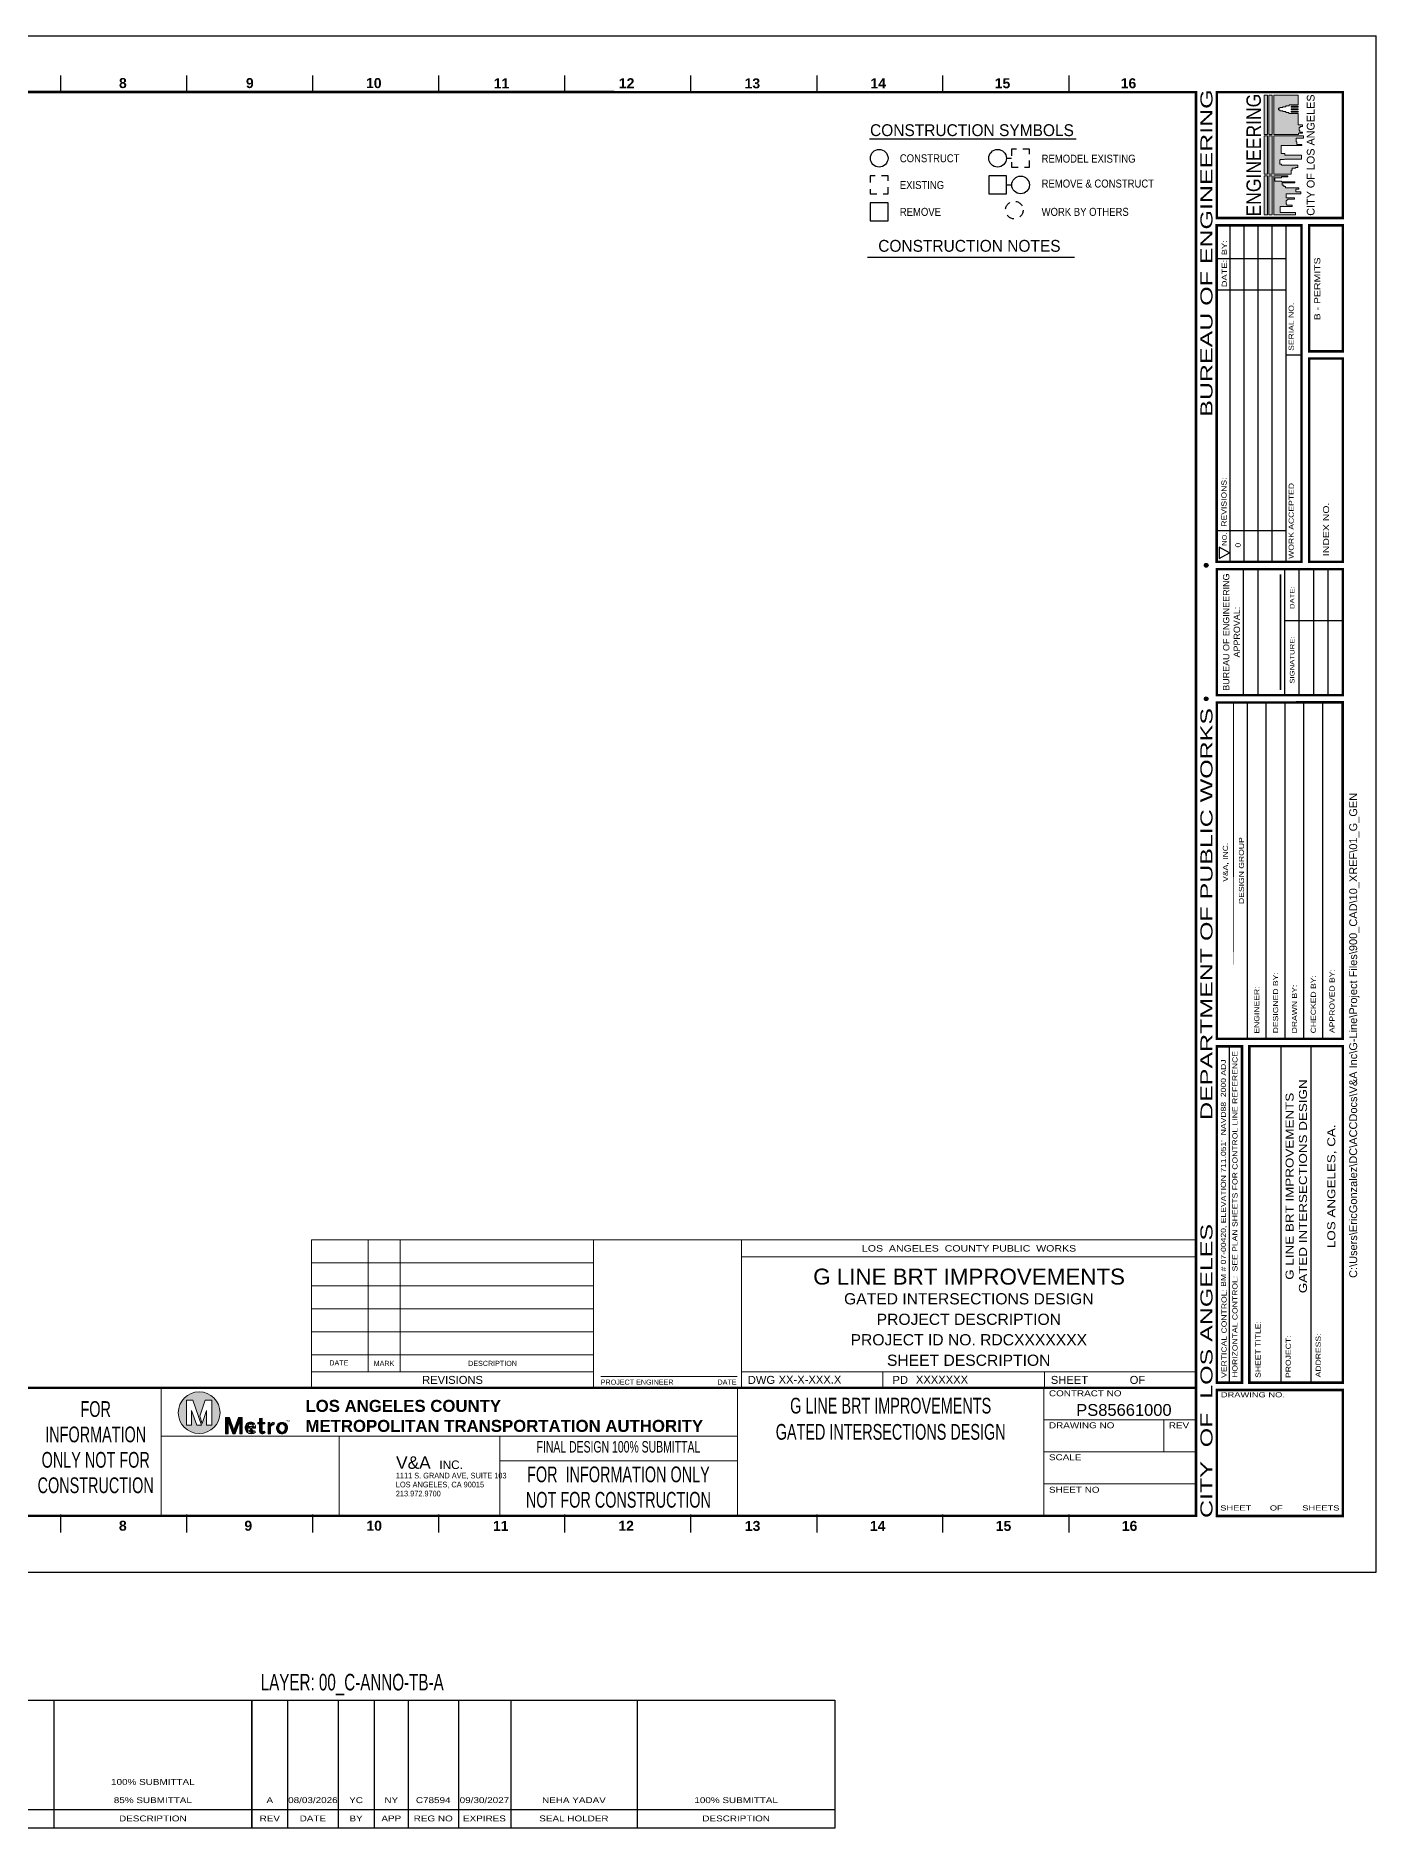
# Model space of a CAD drawing. Header units: feet. Extents: x 0 to 35.8, y -4 to 24.
# Drawn here: x 14.85 to 35.79, y -4 to 24 of the extents above; entities that cross this region are included whole.
import ezdxf
from ezdxf.enums import TextEntityAlignment as Align
from ezdxf.lldxf.tags import DXFTag

# ---------------------------------------------------------------- set-up
doc = ezdxf.new("R2010")
doc.units = ezdxf.units.FT
doc.header["$MEASUREMENT"] = 0
for name, pattern in [('0', [2, 1, 0, 1]), ('DASHED', [0.75, 0.5, -0.25]), ('HIDDEN', [0.375, 0.25, -0.125])]:
    doc.linetypes.add(name, pattern=pattern)
for name, color, linetype, plot in [('$NO-PLOT', 150, 'Continuous', False), ('$NO-PLOT-NOTE', 150, 'Continuous', False), ('G-ANNO-TTLB-FRAM', 1, 'Continuous', False)]:
    doc.layers.add(name, color=color, linetype=linetype, plot=plot)
for name, color, linetype in [('Anno-TTLB-editable text', 3, 'Continuous'), ('C-ANNO-TITL', 4, '0'), ('C-SHBD-FRAME', 7, 'Continuous'), ('G-ANNO-CNST-TEXT', 4, 'Continuous'), ('G-ANNO-NOTES', 7, 'Continuous'), ('G-ANNO-SYMB', 7, 'Continuous'), ('G-ANNO-SYMB-CNST', 4, 'Continuous'), ('G-ANNO-SYMB-EXIST', 4, 'HIDDEN'), ('G-ANNO-SYMB-OTHR', 4, 'DASHED'), ('G-ANNO-TITL', 4, 'Continuous'), ('G-ANNO-TTLB-BRDR', 7, 'Continuous'), ('G-ANNO-TTLB-TEXT', 7, 'Continuous'), ('S-ANNO-TITL', 4, 'Continuous')]:
    doc.layers.add(name, color=color, linetype=linetype)
for name, color, linetype, lineweight in [('C-ANNO-PROGRESS SUBMITTAL', 255, 'Continuous', 0), ('G-ANNO-FOR INFO', 255, 'Continuous', 0), ('G-ANNO-TEXT', 3, 'Continuous', 9), ('G-ANNO-TTLB-LACMTA', 7, 'Continuous', 30), ('G-ANNO-TTLB-MED', 5, 'Continuous', 50), ('G-ANNO-TTLB-THIN', 3, 'Continuous', 9), ('Sht_TitleBlock', 1, 'Continuous', 13)]:
    doc.layers.add(name, color=color, linetype=linetype, lineweight=lineweight)
doc.styles.add('0.125 Left Top (Default)', font='arial.ttf', dxfattribs={"height": 0.010417})
doc.styles.add('ARIAL', font='arial.ttf', dxfattribs={"width": 1.2, "height": 0.125})
doc.styles.add('Arial 0.08', font='arial.ttf', dxfattribs={"height": 0.08})
doc.styles.add('Arial 0.09', font='arial.ttf', dxfattribs={"height": 0.09375})
doc.styles.add('Arial 0.1', font='arial.ttf', dxfattribs={"height": 0.1})
doc.styles.add('Arial 0.16', font='arialbd.ttf', dxfattribs={"height": 0.15625})
doc.styles.add('Arial Narrow', font='ARIALN.TTF', dxfattribs={"width": 0.8, "height": 0.245821})
doc.styles.add('Arial_1', font='arial.ttf', dxfattribs={"height": 0.122942})
doc.styles.add('Arial_5', font='arial.ttf', dxfattribs={"height": 0.184412})
doc.styles.add('BOE Title', font='swissko.ttf', dxfattribs={"height": 0.21875})
doc.styles.add('L100-40', font='romcl.shx', dxfattribs={"width": 0.8, "oblique": 10, "height": 4})
doc.styles.add('L200', font='simplex', dxfattribs={"height": 4})
doc.styles.add('LACMTA', font='arialbd.ttf', dxfattribs={"height": 0.1875})
doc.styles.add('linefonttext', font='arial.ttf')
doc.styles.get("Standard").update_dxf_attribs({"font": 'arial.ttf'})
doc.styles.add('Style-Arial', font='arial.ttf')
doc.styles.add('VA_LOGO', font='ERASMD.TTF')
tags = doc.linetypes.add('DWPWS', pattern='A,0.5,-0.043401,["W",linefonttext,S=0.125,R=0,X=0,Y=-0.0625],-0.20822,0.5,-0.07,0.5,-0.07,0.5,-0.07,0.5,-0.07', length=3.031621).pattern_tags.tags
tags[6] = DXFTag(74, 10)

# ---------------------------------------------------------------- blocks, each defined once
blk = doc.blocks.new('BOE LOGO 2015')
h = blk.add_hatch(color=7)
h.dxf.hatch_style = 1
h.paths.add_polyline_path([(-0.323, 0.195), (-0.323, 0.247), (-0.935, 0.247), (-0.935, 0.195)])
h.paths.add_polyline_path([(-0.935, 0.172), (-0.935, 0.119), (-0.323, 0.119), (-0.323, 0.172)])
h.paths.add_polyline_path([(0.3, 0.119), (0.3, 0.172), (-0.3, 0.172), (-0.3, 0.119)])
h.paths.add_polyline_path([(0.3, 0.195), (0.3, 0.247), (-0.3, 0.247), (-0.3, 0.195)])
h.paths.add_polyline_path([(0.935, 0.195), (0.935, 0.247), (0.323, 0.247), (0.323, 0.195)])
h.paths.add_polyline_path([(0.323, 0.172), (0.323, 0.119), (0.935, 0.119), (0.935, 0.172)])
h.paths.add_polyline_path([(0.687, -0.177), (0.673, -0.177), (0.673, -0.284), (0.687, -0.284)], flags=17)
h.paths.add_polyline_path([(0.725, -0.284), (0.725, -0.177), (0.711, -0.177), (0.711, -0.284)], flags=17)
h.paths.add_polyline_path([(0.763, -0.177), (0.749, -0.177), (0.749, -0.284), (0.763, -0.284)], flags=17)
h.paths.add_polyline_path([(0.784, -0.284), (0.935, -0.284), (0.935, 0.096), (0.323, 0.096), (0.323, -0.29), (0.341, -0.29), (0.341, -0.352), (0.358, -0.352), (0.358, -0.313), (0.385, -0.313), (0.385, -0.302), (0.432, -0.302), (0.432, -0.317), (0.448, -0.317), (0.448, -0.352), (0.471, -0.352), (0.471, -0.284), (0.652, -0.284), (0.652, -0.141), (0.666, -0.141), (0.666, -0.094), (0.679, -0.094), (0.679, -0.045), (0.694, -0.045), (0.694, 0), (0.706, 0), (0.706, 0.023), (0.731, 0.023), (0.731, 0), (0.744, 0), (0.744, -0.048), (0.755, -0.048), (0.755, -0.095), (0.768, -0.095), (0.768, -0.145), (0.784, -0.145)])
h.paths.add_polyline_path([(0.151, -0.342), (0.168, -0.342), (0.168, -0.266), (0.207, -0.266), (0.207, -0.256), (0.265, -0.256), (0.265, -0.368), (0.3, -0.368), (0.3, 0.096), (-0.3, 0.096), (-0.3, -0.148), (-0.296, -0.158), (-0.296, -0.176), (-0.234, -0.176), (-0.234, -0.191), (-0.205, -0.191), (-0.205, -0.243), (-0.192, -0.243), (-0.192, -0.283), (-0.155, -0.283), (-0.155, -0.032), (-0.142, -0.018), (-0.142, 0.003), (-0.081, 0.003), (-0.07, -0.01), (-0.07, -0.067), (-0.061, -0.076), (-0.061, -0.339), (0, -0.339), (0, -0.075), (0.024, -0.075), (0.024, -0.018), (0.151, -0.018)])
h.paths.add_polyline_path([(-0.471, -0.038), (-0.435, -0.038), (-0.435, -0.233), (-0.418, -0.233), (-0.418, -0.023), (-0.407, -0.023), (-0.407, 0.081), (-0.357, 0.081), (-0.357, -0.023), (-0.34, -0.023), (-0.34, -0.122), (-0.323, -0.122), (-0.323, 0.096), (-0.935, 0.096), (-0.935, -0.244), (-0.898, -0.244), (-0.898, -0.007), (-0.805, -0.007), (-0.805, -0.192), (-0.783, -0.192), (-0.783, -0.116), (-0.763, -0.096), (-0.713, -0.096), (-0.689, -0.131), (-0.689, -0.226), (-0.668, -0.226), (-0.668, -0.098), (-0.603, -0.098), (-0.603, -0.325), (-0.573, -0.325), (-0.573, -0.248), (-0.534, -0.248), (-0.534, -0.295), (-0.512, -0.295), (-0.512, -0.09), (-0.488, -0.09), (-0.488, -0.063), (-0.471, -0.063)])
at = {"color": 7, "lineweight": 0}
for points in [[(-0.935, 0.247), (-0.323, 0.247), (-0.323, 0.195), (-0.935, 0.195)], [(-0.935, 0.172), (-0.323, 0.172), (-0.323, 0.119), (-0.935, 0.119)], [(-0.3, 0.247), (0.3, 0.247), (0.3, 0.195), (-0.3, 0.195)], [(-0.3, 0.172), (0.3, 0.172), (0.3, 0.119), (-0.3, 0.119)], [(0.323, 0.247), (0.935, 0.247), (0.935, 0.195), (0.323, 0.195)], [(0.323, 0.172), (0.935, 0.172), (0.935, 0.119), (0.323, 0.119)], [(0.673, -0.284), (0.687, -0.284), (0.687, -0.177), (0.673, -0.177)], [(0.711, -0.284), (0.725, -0.284), (0.725, -0.177), (0.711, -0.177)], [(0.749, -0.284), (0.763, -0.284), (0.763, -0.177), (0.749, -0.177)]]:
    blk.add_lwpolyline(points, close=True, dxfattribs=at)
for points in [[(-0.935, 0.096), (-0.323, 0.096), (-0.323, -0.122), (-0.34, -0.122), (-0.34, -0.023), (-0.357, -0.023), (-0.357, 0.081), (-0.407, 0.081), (-0.407, -0.023), (-0.418, -0.023), (-0.418, -0.233), (-0.435, -0.233), (-0.435, -0.038), (-0.471, -0.038), (-0.471, -0.063), (-0.488, -0.063), (-0.488, -0.09), (-0.512, -0.09), (-0.512, -0.295), (-0.534, -0.295), (-0.534, -0.248), (-0.573, -0.248), (-0.573, -0.325), (-0.603, -0.325), (-0.603, -0.098), (-0.668, -0.098), (-0.668, -0.226), (-0.689, -0.226), (-0.689, -0.131), (-0.713, -0.096), (-0.763, -0.096), (-0.783, -0.116), (-0.783, -0.192), (-0.805, -0.192), (-0.805, -0.007), (-0.898, -0.007), (-0.898, -0.244), (-0.935, -0.244), (-0.935, 0.096)], [(-0.3, 0.096), (-0.3, -0.148), (-0.296, -0.158), (-0.296, -0.176), (-0.234, -0.176), (-0.234, -0.191), (-0.205, -0.191), (-0.205, -0.243), (-0.192, -0.243), (-0.192, -0.283), (-0.155, -0.283), (-0.155, -0.032), (-0.142, -0.018), (-0.142, 0.003), (-0.081, 0.003), (-0.07, -0.01), (-0.07, -0.067), (-0.061, -0.076), (-0.061, -0.339), (0, -0.339), (0, -0.075), (0.024, -0.075), (0.024, -0.018), (0.151, -0.018), (0.151, -0.342), (0.168, -0.342), (0.168, -0.266), (0.207, -0.266), (0.207, -0.256), (0.265, -0.256), (0.265, -0.368), (0.3, -0.368), (0.3, 0.096), (-0.3, 0.096)], [(0.323, 0.096), (0.935, 0.096), (0.935, -0.284), (0.784, -0.284), (0.784, -0.145), (0.768, -0.145), (0.768, -0.095), (0.755, -0.095), (0.755, -0.048), (0.744, -0.048), (0.744, 0), (0.731, 0), (0.731, 0.023), (0.706, 0.023), (0.706, 0), (0.694, 0), (0.694, -0.045), (0.679, -0.045), (0.679, -0.094), (0.666, -0.094), (0.666, -0.141), (0.652, -0.141), (0.652, -0.284), (0.471, -0.284), (0.471, -0.352), (0.448, -0.352), (0.448, -0.317), (0.432, -0.317), (0.432, -0.302), (0.385, -0.302), (0.385, -0.313), (0.358, -0.313), (0.358, -0.352), (0.341, -0.352), (0.341, -0.29), (0.323, -0.29), (0.323, 0.096)]]:
    blk.add_lwpolyline(points, dxfattribs=at)
at = {"color": 7, "width": 0.87}
blk.add_text('ENGINEERING', height=0.22526, dxfattribs=at).set_placement((0, 0.297), align=Align.CENTER)
at = {"color": 7}
blk.add_text('CITY OF LOS ANGELES', height=0.12087, dxfattribs=at).set_placement((0, -0.542), align=Align.CENTER)
blk = doc.blocks.new('Border Locked')
at = {"layer": 'G-ANNO-TTLB-TEXT'}
for points in [[(33.164, 15.729, 1), (33.106, 15.729, 1)], [(33.164, 13.644, 1), (33.106, 13.644, 1)]]:
    blk.add_hatch(color=256, dxfattribs=at).paths.add_polyline_path(points)
at = {"layer": 'G-ANNO-TTLB-BRDR'}
for p, q in [((3.428, 23.38), (3.428, 23.102)), ((5.396, 23.38), (5.396, 23.102)), ((7.365, 23.38), (7.365, 23.102)), ((9.333, 23.38), (9.333, 23.102)), ((11.302, 23.38), (11.302, 23.102)), ((13.27, 23.38), (13.27, 23.102)), ((15.239, 23.38), (15.239, 23.102)), ((17.207, 23.38), (17.207, 23.102)), ((19.176, 23.38), (19.176, 23.102)), ((21.144, 23.38), (21.144, 23.102)), ((23.113, 23.38), (23.113, 23.102)), ((25.081, 23.38), (25.081, 23.102)), ((27.05, 23.38), (27.05, 23.102)), ((29.018, 23.38), (29.018, 23.102)), ((30.987, 23.38), (30.987, 23.102)), ((1.457, 21.252), (1.233, 21.252)), ((33.511, 15.784), (33.511, 21.039)), ((33.729, 15.784), (33.729, 21.039)), ((33.948, 15.784), (33.948, 21.039)), ((34.167, 15.784), (34.167, 21.039)), ((34.386, 15.784), (34.386, 21.039)), ((33.3, 20.524), (34.386, 20.524)), ((33.3, 20.03), (34.386, 20.03)), ((1.457, 19.402), (1.233, 19.402)), ((34.386, 19.015), (34.623, 19.015)), ((1.457, 17.551), (1.233, 17.551)), ((33.305, 16.271), (34.386, 16.271)), ((1.457, 15.701), (1.233, 15.701)), ((33.72, 13.701), (33.72, 15.669)), ((33.947, 13.701), (33.947, 15.669)), ((34.363, 13.701), (34.363, 15.669)), ((34.59, 13.701), (34.59, 15.669)), ((34.816, 13.701), (34.816, 15.669)), ((35.043, 13.701), (35.043, 15.669)), ((34.363, 14.868), (35.269, 14.868)), ((1.457, 13.85), (1.233, 13.85)), ((33.779, 8.331), (33.779, 13.586)), ((34.073, 8.331), (34.073, 13.587)), ((34.367, 8.331), (34.367, 13.587)), ((34.661, 8.331), (34.661, 13.587)), ((34.955, 8.331), (34.955, 13.587)), ((1.457, 12), (1.233, 12)), ((1.457, 10.15), (1.233, 10.15)), ((1.457, 8.299), (1.233, 8.299)), ((33.498, 2.961), (33.498, 8.216)), ((34.305, 2.961), (34.305, 8.216)), ((34.773, 2.961), (34.773, 8.216)), ((1.184, 7.898), (0.872, 7.898)), ((1.184, 7.398), (0.872, 7.398)), ((1.184, 6.898), (0.872, 6.898)), ((1.457, 6.449), (1.233, 6.449)), ((1.184, 6.398), (0.872, 6.398)), ((1.184, 5.898), (0.872, 5.898)), ((1.184, 5.398), (0.872, 5.398)), ((1.184, 4.898), (0.872, 4.898)), ((1.457, 4.598), (1.233, 4.598)), ((1.184, 4.398), (0.872, 4.398)), ((1.184, 3.898), (0.872, 3.898)), ((1.184, 3.398), (0.872, 3.398)), ((1.184, 2.898), (0.872, 2.898)), ((1.457, 2.748), (1.233, 2.748)), ((1.184, 2.398), (0.872, 2.398)), ((3.428, 0.898), (3.428, 0.62)), ((5.396, 0.898), (5.396, 0.62)), ((7.365, 0.898), (7.365, 0.62)), ((9.333, 0.898), (9.333, 0.62)), ((11.302, 0.898), (11.302, 0.62)), ((13.27, 0.898), (13.27, 0.62)), ((15.239, 0.898), (15.239, 0.62)), ((17.207, 0.898), (17.207, 0.62)), ((19.176, 0.898), (19.176, 0.62)), ((21.144, 0.898), (21.144, 0.62)), ((23.113, 0.898), (23.113, 0.62)), ((25.081, 0.898), (25.081, 0.62)), ((27.05, 0.898), (27.05, 0.62)), ((29.018, 0.898), (29.018, 0.62)), ((30.987, 0.898), (30.987, 0.62))]:
    blk.add_line(p, q, dxfattribs=at)
at = {"layer": 'G-ANNO-TTLB-BRDR', "lineweight": 35}
blk.add_line((34.294, 13.783), (34.294, 15.587), dxfattribs=at)
at = {"layer": 'G-ANNO-TTLB-BRDR', "const_width": 0.0394}
for points in [[(32.975, 23.121), (1.439, 23.122), (1.439, 0.879), (32.975, 0.879)], [(33.302, 2.961), (33.694, 2.961), (33.694, 8.215), (33.302, 8.214)]]:
    blk.add_lwpolyline(points, close=True, dxfattribs=at)
at = {"layer": 'G-ANNO-TTLB-BRDR', "flags": 128}
for points, const_width in [([(35.27, 21.153), (35.27, 23.121), (33.302, 23.121), (33.302, 21.153), (35.237, 21.153)], 0.0394), ([(34.623, 15.784), (34.623, 21.039), (33.3, 21.039), (33.3, 15.784), (34.59, 15.784)], 0.0394), ([(35.27, 21.039), (35.27, 19.071), (34.744, 19.071), (34.744, 21.039), (35.237, 21.039)], 0.0394), ([(35.27, 18.96), (35.27, 15.784), (34.743, 15.784), (34.744, 18.96), (35.237, 18.96)], 0.0394), ([(35.269, 13.701), (35.269, 15.669), (33.301, 15.669), (33.301, 13.701), (35.236, 13.701)], 0.0394), ([(35.269, 13.701), (35.269, 15.669), (33.301, 15.669), (33.301, 13.701), (35.236, 13.701)], 0.0394), ([(35.266, 13.587), (35.266, 8.331), (33.301, 8.331), (33.301, 13.586), (35.245, 13.587)], 0.0394), ([(33.562, 8.331), (33.562, 8.331), (33.562, 13.586), (33.562, 13.586)], 0.02), ([(35.269, 8.216), (35.269, 2.961), (33.808, 2.961), (33.808, 8.216), (35.243, 8.216)], 0.0394), ([(35.27, 2.846), (35.27, 0.878), (33.302, 0.878), (33.302, 2.846), (35.237, 2.846)], 0.0394)]:
    blk.add_lwpolyline(points, close=True, dxfattribs=dict(at, const_width=const_width))
at = {"layer": 'G-ANNO-TTLB-BRDR'}
for points in [[(33.501, 15.924), (33.339, 16.01), (33.339, 15.837)], [(0.872, 8.898), (1.184, 8.898), (1.184, 0.898), (0.872, 0.898)]]:
    blk.add_lwpolyline(points, close=True, dxfattribs=at)
at = {"layer": 'G-ANNO-TTLB-TEXT'}
for centre in [(33.135, 15.729), (33.135, 13.644)]:
    blk.add_circle(centre, 0.029, dxfattribs=at)
at = {"layer": 'G-ANNO-TTLB-BRDR', "linetype": 'DWPWS', "rotation": 90}
blk.add_blockref('BOE LOGO 2015', (34.286, 22.137), dxfattribs=at)
at = {"layer": 'G-ANNO-TTLB-BRDR', "style": 'Arial 0.16'}
for s, height, p in [('1', 0.156, (2.343, 23.179)), ('2', 0.156, (4.348, 23.18)), ('3', 0.156, (6.31, 23.184)), ('4', 0.156, (8.281, 23.184)), ('5', 0.156, (10.249, 23.184)), ('6', 0.156, (12.215, 23.184)), ('7', 0.156, (14.182, 23.184)), ('8', 0.156, (16.151, 23.184)), ('9', 0.156, (18.134, 23.184)), ('10', 0.1562, (20.01, 23.184)), ('11', 0.1562, (22.005, 23.18)), ('12', 0.1562, (23.96, 23.182)), ('13', 0.1562, (25.924, 23.18)), ('14', 0.1562, (27.89, 23.18)), ('15', 0.1562, (29.832, 23.181)), ('16', 0.1562, (31.8, 23.181)), ('L', 0.156, (1.257, 22.094)), ('K', 0.156, (1.239, 20.256)), ('J', 0.156, (1.257, 18.392)), ('I', 0.156, (1.257, 16.562)), ('H', 0.156, (1.236, 14.699)), ('G', 0.156, (1.225, 12.86)), ('F', 0.156, (1.254, 11)), ('E', 0.156, (1.247, 9.158)), ('D', 0.156, (1.236, 7.309)), ('C', 0.156, (1.243, 5.459)), ('B', 0.156, (1.25, 3.589)), ('A', 0.156, (1.247, 1.766)), ('1', 0.156, (2.374, 0.643)), ('2', 0.156, (4.359, 0.644)), ('3', 0.156, (6.313, 0.647)), ('4', 0.156, (8.275, 0.647)), ('5', 0.156, (10.245, 0.647)), ('6', 0.156, (12.226, 0.647)), ('7', 0.156, (14.189, 0.647)), ('8', 0.156, (16.15, 0.647)), ('9', 0.156, (18.11, 0.647)), ('10', 0.1562, (20.016, 0.647)), ('11', 0.1562, (21.993, 0.644)), ('12', 0.1562, (23.952, 0.646)), ('13', 0.1562, (25.928, 0.644)), ('14', 0.1562, (27.882, 0.644)), ('15', 0.1562, (29.848, 0.644)), ('16', 0.1562, (31.817, 0.644))]:
    blk.add_text(s, height=height, dxfattribs=at).set_placement(p)
at = {"layer": 'G-ANNO-TTLB-BRDR', "style": 'Arial 0.08', "width": 1.2}
blk.add_text('ENGINEER:', height=0.08, rotation=90, dxfattribs=at).set_placement((33.965, 8.412))
at = {"layer": 'G-ANNO-TTLB-BRDR', "style": 'Arial 0.08', "oblique": 15}
blk.add_text('Sheet Version 6.0   2-2015', height=0.08, dxfattribs=at).set_placement((0.864, 0.594))
at = {"layer": 'G-ANNO-TTLB-BRDR', "lineweight": 5, "insert": (1.622, 0.598), "char_height": 0.001, "attachment_point": 1, "style": 'L200'}
blk.add_mtext_dynamic_manual_height_columns('\\pxqc;{\\C7;TEXT NOT CHANGED}', width=0.00862, gutter_width=20, heights=[0], dxfattribs=at)
at = {"layer": 'G-ANNO-TTLB-TEXT', "style": 'BOE Title', "width": 1.333425}
blk.add_text('CITY  OF  LOS ANGELES               DEPARTMENT OF PUBLIC WORKS                                          BUREAU OF ENGINEERING', height=0.1875, rotation=90, dxfattribs=at).set_placement((33.233, 0.846), (33.233, 23.163), align=Align.FIT)
at = {"layer": 'G-ANNO-TTLB-TEXT'}
for s, height, style, width, p in [('BY:', 0.08, 'Arial 0.08', 1.3, (33.459, 20.573)), ('DATE:', 0.08, 'Arial 0.08', 1.3, (33.459, 20.073)), ('SERIAL NO.', 0.08, 'Arial 0.08', 1.2, (34.503, 19.079)), ('REVISIONS:', 0.08, 'Arial 0.08', 1.2, (33.453, 16.332)), ('WORK ACCEPTED', 0.08, 'Arial 0.08', 1.2, (34.503, 15.83)), ('INDEX NO.', 0.0937, 'Arial 0.1', 1.25, (35.055, 15.872)), ('NO.', 0.07, 'Arial 0.08', 1.2, (33.454, 16.033)), ('0', 0.08, 'Arial 0.08', 1.2, (33.672, 16.006)), ('DATE:', 0.072, 'Arial 0.08', 1.2, (34.514, 15.046)), ('SIGNATURE:', 0.072, 'Arial 0.08', 1.2, (34.514, 13.879)), ('DESIGNED BY:', 0.08, 'Arial 0.08', 1.2, (34.259, 8.418)), ('CHECKED BY:', 0.08, 'Arial 0.08', 1.2, (34.848, 8.417)), ('APPROVED BY:', 0.08, 'Arial 0.08', 1.2, (35.141, 8.422)), ('DRAWN BY:', 0.08, 'Arial 0.08', 1.2, (34.554, 8.417)), ('SEE PLAN SHEETS FOR CONTROL LINE REFERENCE', 0.08, 'Arial 0.08', 1.2, (33.624, 4.699)), ('HORIZONTAL CONTROL:', 0.08, 'Arial 0.08', 1.2, (33.624, 3.035)), ('VERTICAL CONTROL:', 0.08, 'Arial 0.08', 1.2, (33.454, 3.035)), ('SHEET TITLE:', 0.08, 'Arial 0.08', 1.2, (33.985, 3.035)), ('PROJECT:', 0.08, 'Arial 0.08', 1.2, (34.457, 3.033)), ('ADDRESS:', 0.08, 'Arial 0.08', 1.2, (34.925, 3.043))]:
    blk.add_text(s, height=height, rotation=90, dxfattribs=dict(at, style=style, width=width)).set_placement(p)
at = {"layer": 'G-ANNO-TTLB-TEXT', "style": 'Arial 0.1', "width": 1.25}
blk.add_text('B - PERMITS', height=0.09375, rotation=90, dxfattribs=at).set_placement((34.917, 20.047), align=Align.CENTER)
at = {"layer": 'G-ANNO-TTLB-TEXT', "style": 'Arial 0.08', "oblique": 15}
blk.add_text('THE CITY OF LOS ANGELES OR ITS OFFICERS OR AGENTS SHALL NOT BE RESPONSIBLE FOR THE ACCURACY OR COMPLETENESS OF ELECTRONIC COPIES OF THIS PLAN SHEET.', height=0.08, rotation=90, dxfattribs=at).set_placement((1.147, 8.987))
at = {"layer": 'G-ANNO-TTLB-TEXT', "style": 'Arial 0.08', "width": 1.2}
blk.add_text('DESIGN GROUP', height=0.08, rotation=90, dxfattribs=at).set_placement((33.646, 10.959), align=Align.TOP_CENTER)
at = {"layer": 'G-ANNO-TTLB-TEXT', "style": 'Arial 0.08', "width": 1.3}
for s, p in [('DRAWING NO.', (33.364, 2.731)), ('SHEET', (33.355, 0.963)), ('OF', (34.129, 0.963)), ('SHEETS', (34.636, 0.963))]:
    blk.add_text(s, height=0.08, dxfattribs=at).set_placement(p)
at = {"layer": 'G-ANNO-TTLB-TEXT', "style": 'Arial 0.08'}
for s, p in [('(DESIGN STAGE ONLY)', (1.135, 0.961)), ('REVISION DATES', (1.005, 0.961))]:
    blk.add_text(s, height=0.08, rotation=90, dxfattribs=at).set_placement(p)
at = {"layer": 'G-ANNO-TTLB-TEXT', "insert": (33.397, 14.685), "char_height": 0.1, "width": 1.87365, "attachment_point": 2, "rotation": 90, "style": 'Arial 0.1'}
blk.add_mtext('BUREAU OF ENGINEERING APPROVAL:', dxfattribs=at)
blk = doc.blocks.new('CINUM')
blk.add_circle((0, 0), 0.125)
at = {"style": 'L100-40', "oblique": 10, "width": 0.8}
blk.add_attdef('NO', text='', height=0.1, dxfattribs=at).set_placement((-0.0083, -0.0462), align=Align.CENTER)
blk = doc.blocks.new('EXNUM')
at = {"layer": 'G-ANNO-SYMB-EXIST', "ltscale": 0.37}
blk.add_lwpolyline([(0.125, 0.125), (-0.125, 0.125), (-0.125, -0.125), (0.125, -0.125)], close=True, dxfattribs=at)
at = {"style": 'L100-40', "oblique": 10, "width": 0.8}
blk.add_attdef('NO', text='', height=0.1, dxfattribs=at).set_placement((-0.0083, -0.0462), align=Align.CENTER)

msp = doc.modelspace()

# ---------------------------------------------------------------- hatches: boundary and pattern name
at = {"layer": 'G-ANNO-TTLB-LACMTA', "lineweight": 13}
h = msp.add_hatch(color=3, dxfattribs=at)
edge = h.paths.add_edge_path()
edge.add_arc((17.403, 2.491), 0.326, 0, 360)
h.paths.add_polyline_path([(17.413, 2.434), (17.499, 2.686), (17.601, 2.686), (17.601, 2.294), (17.52, 2.294), (17.52, 2.527), (17.451, 2.324)], flags=16)
h.paths.add_polyline_path([(17.44, 2.294), (17.307, 2.686), (17.204, 2.686), (17.204, 2.294), (17.286, 2.294), (17.286, 2.527), (17.365, 2.294)], flags=16)
msp.add_hatch(color=3, dxfattribs=at).paths.add_polyline_path([(18.077, 2.161), (18.037, 2.161), (18.037, 2.361), (17.965, 2.161), (17.929, 2.161), (17.857, 2.361), (17.857, 2.161), (17.817, 2.161), (17.817, 2.414), (17.876, 2.414), (17.947, 2.217), (18.018, 2.414), (18.077, 2.414)])
h = msp.add_hatch(color=3, dxfattribs=at)
edge = h.paths.add_edge_path()
edge.add_arc((18.218, 2.253), 0.0959, 136.0089, 229.8819, ccw=False)
edge.add_arc((18.207, 2.265), 0.0799, 40.3117, 136.4703, ccw=False)
edge.add_arc((18.221, 2.275), 0.0628, -2.0506, 41.7333, ccw=False)
edge.add_line((18.284, 2.273), (18.284, 2.251))
edge.add_line((18.284, 2.251), (18.161, 2.251))
edge.add_arc((18.213, 2.242), 0.052, 169.7884, 266.4936)
edge.add_arc((18.214, 2.277), 0.0875, 266.7586, 307.2506)
edge.add_line((18.267, 2.208), (18.281, 2.184))
edge.add_arc((18.216, 2.263), 0.102, 234.3049, 309.2404, ccw=False)
edge = h.paths.add_edge_path(flags=16)
edge.add_line((18.247, 2.273), (18.16, 2.273))
edge.add_arc((18.212, 2.27), 0.0517, 96.2781, 176.5331, ccw=False)
edge.add_arc((18.21, 2.283), 0.0382, -15.6391, 95.8746, ccw=False)
h = msp.add_hatch(color=3, dxfattribs=at)
edge = h.paths.add_edge_path()
edge.add_arc((18.386, 2.242), 0.0813, 269.2857, 308.5068)
edge.add_line((18.436, 2.178), (18.425, 2.203))
edge.add_arc((18.381, 2.261), 0.0726, 290.4523, 307.3834, ccw=False)
edge.add_arc((18.4, 2.206), 0.0144, 173.6798, 294.6212, ccw=False)
edge.add_line((18.386, 2.208), (18.386, 2.317))
edge.add_line((18.386, 2.317), (18.427, 2.317))
edge.add_line((18.427, 2.317), (18.427, 2.339))
edge.add_line((18.427, 2.339), (18.386, 2.339))
edge.add_line((18.386, 2.339), (18.386, 2.406))
edge.add_line((18.386, 2.406), (18.348, 2.4))
edge.add_line((18.348, 2.4), (18.348, 2.339))
edge.add_line((18.348, 2.339), (18.318, 2.339))
edge.add_line((18.318, 2.339), (18.318, 2.317))
edge.add_line((18.318, 2.317), (18.348, 2.317))
edge.add_line((18.348, 2.317), (18.348, 2.198))
edge.add_arc((18.388, 2.201), 0.0399, 183.4762, 265.1898)
h = msp.add_hatch(color=3, dxfattribs=at)
edge = h.paths.add_edge_path()
edge.add_line((18.582, 2.335), (18.569, 2.299))
edge.add_arc((18.559, 2.268), 0.0324, 72.1801, 94.0599)
edge.add_arc((18.558, 2.26), 0.0406, 91.6134, 182.1628)
edge.add_line((18.517, 2.258), (18.517, 2.161))
edge.add_line((18.517, 2.161), (18.48, 2.161))
edge.add_line((18.48, 2.161), (18.48, 2.339))
edge.add_line((18.48, 2.339), (18.51, 2.339))
edge.add_line((18.51, 2.339), (18.51, 2.309))
edge.add_arc((18.516, 2.309), 0.00509, 180, 332.2119)
edge.add_arc((18.583, 2.274), 0.0709, 116.8306, 152.2119, ccw=False)
edge.add_arc((18.563, 2.301), 0.0382, 61.7675, 109.4276, ccw=False)
h = msp.add_hatch(color=3, dxfattribs=at)
edge = h.paths.add_edge_path()
edge.add_spline(control_points=[(18.698, 2.161), (18.717, 2.161), (18.736, 2.167), (18.777, 2.199), (18.79, 2.234), (18.779, 2.298), (18.754, 2.326), (18.692, 2.345), (18.657, 2.335), (18.612, 2.288), (18.604, 2.251), (18.626, 2.189), (18.654, 2.166), (18.69, 2.161), (18.694, 2.161), (18.698, 2.161)], knot_values=[0, 0, 0, 0, 0.650047, 0.650047, 1.750376, 1.750376, 2.850706, 2.850706, 3.951036, 3.951036, 5.051365, 5.051365, 6.151695, 6.151695, 6.283185, 6.283185, 6.283185, 6.283185], degree=3, periodic=0)
edge = h.paths.add_edge_path(flags=16)
edge.add_spline(control_points=[(18.698, 2.185), (18.71, 2.185), (18.722, 2.191), (18.75, 2.222), (18.753, 2.263), (18.727, 2.308), (18.708, 2.318), (18.671, 2.31), (18.656, 2.292), (18.645, 2.247), (18.65, 2.222), (18.671, 2.193), (18.684, 2.185), (18.698, 2.185)], knot_values=[0, 0, 0, 0, 0.694054, 0.694054, 2.222376, 2.222376, 3.312224, 3.312224, 4.402073, 4.402073, 5.491921, 5.491921, 6.283185, 6.283185, 6.283185, 6.283185], degree=3, periodic=0)

# ---------------------------------------------------------------- linework, layer by layer
at = {"layer": '$NO-PLOT-NOTE'}
for p, q in [((15.133, -2), (15.133, -3.999)), ((18.785, -2), (18.785, -3.999)), ((19.573, -2), (19.573, -3.999)), ((20.135, -2), (20.135, -3.999)), ((20.669, -2), (20.669, -3.999)), ((21.454, -2), (21.454, -3.999)), ((22.271, -2), (22.271, -3.999)), ((24.245, -2), (24.245, -3.999)), ((18.224, -3.714), (9.112, -3.714)), ((27.336, -3.714), (18.224, -3.714))]:
    msp.add_line(p, q, dxfattribs=at)
for points in [[(9.112, -2), (18.224, -2), (18.224, -3.999), (9.112, -3.999)], [(18.224, -2), (27.336, -2), (27.336, -3.999), (18.224, -3.999)]]:
    msp.add_lwpolyline(points, close=True, dxfattribs=at)
at = {"layer": 'G-ANNO-NOTES'}
msp.add_line((27.846, 20.545), (31.08, 20.545), dxfattribs=at)
at = {"layer": 'G-ANNO-SYMB'}
msp.add_line((27.873, 22.39), (31.106, 22.39), dxfattribs=at)
at = {"layer": 'G-ANNO-SYMB-CNST'}
for p, q in [((30.013, 22.088), (30.093, 22.088)), ((30.018, 21.671), (30.098, 21.671))]:
    msp.add_line(p, q, dxfattribs=at)
for points in [[(30.018, 21.531), (30.018, 21.811), (29.738, 21.811), (29.738, 21.531)], [(28.167, 21.112), (28.167, 21.392), (27.887, 21.392), (27.887, 21.112)]]:
    msp.add_lwpolyline(points, close=True, dxfattribs=at)
at = {"layer": 'G-ANNO-SYMB-OTHR', "ltscale": 0.25}
msp.add_circle((30.138, 21.279), 0.138, dxfattribs=at)
at = {"layer": 'G-ANNO-TTLB-FRAM'}
for p, q in [((0, 24), (35.79, 24)), ((35.79, 0), (35.79, 24)), ((0, 0), (35.79, 0))]:
    msp.add_line(p, q, dxfattribs=at)
at = {"layer": 'G-ANNO-TTLB-LACMTA', "color": 3, "lineweight": 13}
for p, q in [((17.44, 2.294), (17.307, 2.686)), ((17.413, 2.434), (17.499, 2.686)), ((17.52, 2.527), (17.451, 2.324)), ((17.499, 2.686), (17.601, 2.686)), ((17.52, 2.294), (17.52, 2.527)), ((17.52, 2.294), (17.52, 2.527)), ((17.601, 2.686), (17.601, 2.294)), ((17.451, 2.324), (17.413, 2.434)), ((17.601, 2.294), (17.52, 2.294))]:
    msp.add_line(p, q, dxfattribs=at)
for points in [[(17.44, 2.294), (17.307, 2.686), (17.204, 2.686), (17.204, 2.294), (17.286, 2.294), (17.286, 2.527), (17.365, 2.294)], [(18.077, 2.161), (18.037, 2.161), (18.037, 2.361), (17.965, 2.161), (17.929, 2.161), (17.857, 2.361), (17.857, 2.161), (17.817, 2.161), (17.817, 2.414), (17.876, 2.414), (17.947, 2.217), (18.018, 2.414), (18.077, 2.414)]]:
    msp.add_lwpolyline(points, close=True, dxfattribs=at)
for points in [[(18.156, 2.18, -0.434154), (18.149, 2.32, -0.446058), (18.268, 2.317, -0.193402), (18.284, 2.273), (18.284, 2.251), (18.161, 2.251, 0.448921), (18.209, 2.19, 0.178542), (18.267, 2.208), (18.281, 2.184, -0.33914)], [(18.247, 2.273), (18.16, 2.273, -0.365231), (18.206, 2.321, -0.528991)], [(18.385, 2.161, 0.172825), (18.436, 2.178), (18.425, 2.203, -0.074011), (18.406, 2.193, -0.58284), (18.386, 2.208), (18.386, 2.317), (18.427, 2.317), (18.427, 2.339), (18.386, 2.339), (18.386, 2.406), (18.348, 2.4), (18.348, 2.339), (18.318, 2.339), (18.318, 2.317), (18.348, 2.317), (18.348, 2.198, 0.372461)], [(18.582, 2.335), (18.569, 2.299, 0.09576), (18.557, 2.3, 0.417025), (18.517, 2.258), (18.517, 2.161), (18.48, 2.161), (18.48, 2.339), (18.51, 2.339), (18.51, 2.309, 0.782775), (18.52, 2.307, -0.155618), (18.551, 2.337, -0.211007)]]:
    msp.add_lwpolyline(points, format="xyb", close=True, dxfattribs=at)
msp.add_circle((17.403, 2.491), 0.326, dxfattribs=at)
for points, knots in [([(18.698, 2.161), (18.717, 2.161), (18.736, 2.167), (18.777, 2.199), (18.79, 2.234), (18.779, 2.298), (18.754, 2.326), (18.692, 2.345), (18.657, 2.335), (18.612, 2.288), (18.604, 2.251), (18.626, 2.189), (18.654, 2.166), (18.69, 2.161), (18.694, 2.161), (18.698, 2.161)], [0, 0, 0, 0, 0.650047, 0.650047, 1.750376, 1.750376, 2.850706, 2.850706, 3.951036, 3.951036, 5.051365, 5.051365, 6.151695, 6.151695, 6.283185, 6.283185, 6.283185, 6.283185]), ([(18.698, 2.185), (18.71, 2.185), (18.722, 2.191), (18.75, 2.222), (18.753, 2.263), (18.727, 2.308), (18.708, 2.318), (18.671, 2.31), (18.656, 2.292), (18.645, 2.247), (18.65, 2.222), (18.671, 2.193), (18.684, 2.185), (18.698, 2.185)], [0, 0, 0, 0, 0.694054, 0.694054, 2.222376, 2.222376, 3.312224, 3.312224, 4.402073, 4.402073, 5.491921, 5.491921, 6.283185, 6.283185, 6.283185, 6.283185])]:
    msp.add_open_spline(points, degree=3, knots=knots, dxfattribs=at)
at = {"layer": 'G-ANNO-TTLB-MED'}
msp.add_line((32.975, 2.878), (1.439, 2.878), dxfattribs=at)
at = {"layer": 'G-ANNO-TTLB-THIN'}
for p, q in [((16.812, 0.879), (16.812, 2.878)), ((16.812, 2.878), (16.812, 0.879)), ((25.811, 2.878), (25.811, 0.879)), ((30.6, 2.878), (30.6, 0.879)), ((32.975, 2.378), (30.6, 2.378)), ((32.475, 2.378), (32.475, 1.878)), ((25.811, 2.124), (16.812, 2.124)), ((19.59, 2.124), (19.59, 0.879)), ((22.098, 2.124), (22.098, 0.879)), ((25.811, 1.74), (22.098, 1.74)), ((32.975, 1.878), (30.6, 1.878)), ((32.975, 1.378), (30.6, 1.378))]:
    msp.add_line(p, q, dxfattribs=at)
at = {"layer": 'Sht_TitleBlock'}
for p, q in [((19.159, 5.189), (32.975, 5.189)), ((19.159, 5.189), (19.159, 2.878)), ((20.041, 3.128), (20.041, 5.189)), ((20.541, 3.128), (20.541, 5.189)), ((23.564, 5.189), (23.564, 2.878)), ((25.874, 5.189), (25.874, 2.878)), ((23.564, 4.83), (19.159, 4.83)), ((25.874, 4.927), (32.975, 4.927)), ((23.564, 4.471), (19.159, 4.471)), ((23.564, 4.112), (19.159, 4.112)), ((23.564, 3.753), (19.159, 3.753)), ((19.159, 3.394), (23.564, 3.394)), ((23.564, 3.128), (19.159, 3.128)), ((32.975, 3.128), (25.874, 3.128)), ((28.084, 3.128), (28.084, 2.878)), ((30.608, 3.128), (30.608, 2.878)), ((25.807, 3.058), (23.677, 3.058))]:
    msp.add_line(p, q, dxfattribs=at)

# ---------------------------------------------------------------- block references
at = {"layer": 'G-ANNO-SYMB-CNST', "xscale": 1.099999999999994, "yscale": 1.099999999999994, "zscale": 1.099999999999994}
for p in [(28.027, 22.088), (29.876, 22.088), (30.236, 21.671)]:
    msp.add_blockref('CINUM', p, dxfattribs=at)
at = {"layer": 'G-ANNO-SYMB-EXIST', "xscale": 1.119999999957799, "yscale": 1.119999999957799, "zscale": 1.119999999957799}
for p in [(30.233, 22.088), (28.027, 21.671)]:
    msp.add_blockref('EXNUM', p, dxfattribs=at)
at = {"layer": 'G-ANNO-TTLB-BRDR', "linetype": 'DWPWS'}
msp.add_blockref('Border Locked', (0, 0), dxfattribs=at)

# ---------------------------------------------------------------- texts
at = {"layer": '$NO-PLOT', "style": 'Style-Arial'}
for s, p in [('DWG', (25.974, 3.003)), ('PD', (28.234, 3.003))]:
    msp.add_text(s, height=0.125, dxfattribs=at).set_placement(p, align=Align.MIDDLE_LEFT)
at = {"layer": '$NO-PLOT', "style": '0.125 Left Top (Default)'}
for s, p in [(' XX-X-XXX.X', (26.407, 3.07)), ('XXXXXXX', (28.6, 3.07))]:
    msp.add_text(s, height=0.125, dxfattribs=at).set_placement(p, align=Align.TOP_LEFT)
at = {"layer": '$NO-PLOT', "char_height": 0.175, "attachment_point": 5, "line_spacing_factor": 0.75, "style": 'Style-Arial'}
for s, insert in [('PROJECT DESCRIPTION', (29.427, 3.949)), ('PROJECT ID NO. RDCXXXXXXX', (29.427, 3.629)), ('SHEET DESCRIPTION', (29.425, 3.309))]:
    msp.add_mtext(s, dxfattribs=dict(at, insert=insert))
at = {"layer": '$NO-PLOT-NOTE'}
for s, insert, char_height, width, attachment_point, line_spacing_factor, style in [('LAYER: 00_C-ANNO-TB-A', (18.365, -1.756), 0.25876, 3.18132, 4, 0.968573, 'Arial Narrow'), ('100% SUBMITTAL', (16.68, -3.231), 0.09221, 2.97298, 2, 0.938532, 'ARIAL'), ('85% SUBMITTAL', (16.68, -3.516), 0.09221, 2.97298, 2, 0.938532, 'ARIAL'), ('A', (18.507, -3.516), 0.0922, 0.315, 2, 0.938532, 'ARIAL'), ('08/03/2026', (19.18, -3.516), 0.0922, 0.40837, 2, 0.938532, 'ARIAL'), ('YC', (19.855, -3.516), 0.0922, 0.2025, 2, 0.938532, 'ARIAL'), ('NY', (20.405, -3.516), 0.0922, 0.30712, 2, 0.938532, 'ARIAL'), ('C78594', (21.06, -3.516), 0.0922, 0.60412, 2, 0.938532, 'ARIAL'), ('09/30/2027', (21.86, -3.516), 0.0922, 0.66487, 2, 0.938532, 'ARIAL'), ('NEHA YADAV', (23.258, -3.516), 0.0922, 1.07325, 2, 0.938532, 'ARIAL'), ('100% SUBMITTAL', (25.792, -3.516), 0.09221, 2.97298, 2, 0.938532, 'ARIAL'), ('DESCRIPTION', (16.68, -3.802), 0.09221, 1.04625, 2, 0.938532, 'ARIAL'), ('REV', (18.507, -3.802), 0.0922, 0.315, 2, 0.938532, 'ARIAL'), ('DATE', (19.18, -3.802), 0.0922, 0.40837, 2, 0.938532, 'ARIAL'), ('BY', (19.855, -3.802), 0.0922, 0.2025, 2, 0.938532, 'ARIAL'), ('APP', (20.405, -3.802), 0.0922, 0.30712, 2, 0.938532, 'ARIAL'), ('REG NO', (21.06, -3.802), 0.0922, 0.60412, 2, 0.938532, 'ARIAL'), ('EXPIRES', (21.86, -3.802), 0.0922, 0.66487, 2, 0.938532, 'ARIAL'), ('SEAL HOLDER', (23.258, -3.802), 0.09221, 1.07325, 2, 0.938532, 'ARIAL'), ('DESCRIPTION', (25.792, -3.802), 0.09221, 1.04625, 2, 0.938532, 'ARIAL')]:
    msp.add_mtext(s, dxfattribs=dict(at, insert=insert, char_height=char_height, width=width, attachment_point=attachment_point, line_spacing_factor=line_spacing_factor, style=style))
at = {"layer": 'Anno-TTLB-editable text', "style": 'Arial 0.09', "width": 1.2}
for s, p in [('V&A, INC.', (33.475, 10.784)), ("BM # 07-00420, ELEVATION 711.051'  NAVD88  2000 ADJ", (33.444, 4.458))]:
    msp.add_text(s, height=0.08, rotation=90, dxfattribs=at).set_placement(p)
at = {"layer": 'Anno-TTLB-editable text', "char_height": 0.125, "attachment_point": 5, "rotation": 90, "style": 'ARIAL'}
for s, insert, width in [('G LINE BRT IMPROVEMENTS\\PGATED INTERSECTIONS DESIGN', (34.543, 6.028), 3.72033), ('\\PLOS ANGELES, CA.', (34.997, 6.028), 2.05092)]:
    msp.add_mtext(s, dxfattribs=dict(at, insert=insert, width=width))
at = {"layer": 'C-ANNO-PROGRESS SUBMITTAL', "color": 7, "insert": (23.953, 2.047), "char_height": 0.17813, "width": 2.85285, "attachment_point": 2, "line_spacing_factor": 0.968573, "style": 'Arial Narrow'}
msp.add_mtext('FINAL DESIGN 100% SUBMITTAL', dxfattribs=at)
at = {"layer": 'C-ANNO-TITL', "attachment_point": 5, "line_spacing_factor": 0.75, "style": 'Style-Arial'}
for s, insert, char_height in [('G LINE BRT IMPROVEMENTS', (29.431, 4.615), 0.25), ('GATED INTERSECTIONS DESIGN', (29.427, 4.269), 0.175)]:
    msp.add_mtext(s, dxfattribs=dict(at, insert=insert, char_height=char_height))
at = {"layer": 'C-SHBD-FRAME', "style": 'VA_LOGO'}
for s, height, width, p in [('V&A', 0.1947, 1.04, (20.479, 1.614)), ('INC.', 0.1328, 1.04, (21.155, 1.611)), ('1111 S. GRAND AVE, SUITE 103', 0.0885, 0.85, (20.476, 1.464)), ('LOS ANGELES, CA 90015', 0.0885, 0.85, (20.476, 1.324)), ('213.972.9700', 0.0885, 0.85, (20.476, 1.183))]:
    msp.add_text(s, height=height, dxfattribs=dict(at, width=width)).set_placement(p)
at = {"layer": 'G-ANNO-CNST-TEXT', "style": 'ARIAL', "width": 0.85}
for s, p in [('CONSTRUCT', (28.349, 22.15)), ('REMODEL EXISTING', (30.564, 22.144)), ('EXISTING', (28.349, 21.732)), ('REMOVE & CONSTRUCT', (30.564, 21.755)), ('REMOVE', (28.349, 21.313)), ('WORK BY OTHERS', (30.564, 21.313))]:
    msp.add_text(s, height=0.125, rotation=0, dxfattribs=at).set_placement(p, align=Align.TOP_LEFT)
at = {"layer": 'G-ANNO-FOR INFO', "color": 7, "char_height": 0.24582, "width": 5.901, "attachment_point": 2, "line_spacing_factor": 0.968573, "style": 'Arial Narrow'}
for s, insert in [('\\PFOR \\PINFORMATION\\PONLY NOT FOR\\PCONSTRUCTION', (15.787, 3.068)), ('\\PFOR  INFORMATION ONLY\\PNOT FOR CONSTRUCTION', (23.953, 2.047))]:
    msp.add_mtext(s, dxfattribs=dict(at, insert=insert))
at = {"layer": 'G-ANNO-NOTES', "insert": (29.436, 20.812), "char_height": 0.185, "attachment_point": 2, "rotation": 0, "line_spacing_factor": 0.72, "style": 'ARIAL'}
msp.add_mtext('{\\W0.93583;CONSTRUCTION NOTES}', dxfattribs=at)
at = {"layer": 'G-ANNO-SYMB', "insert": (29.476, 22.619), "char_height": 0.185, "attachment_point": 2, "rotation": 0, "line_spacing_factor": 0.72, "style": 'ARIAL'}
msp.add_mtext('\\H1x;\\W0.935829;CONSTRUCTION SYMBOLS', dxfattribs=at)
at = {"layer": 'G-ANNO-TEXT', "color": 7, "line_spacing_factor": 0.938532}
for s, insert, char_height, width, attachment_point, style in [('CONTRACT NO', (30.679, 2.84), 0.09221, 1.12163, 1, 'ARIAL'), ('PS85661000', (31.85, 2.626), 0.1844, 0.9045, 2, 'Arial_5'), ('DRAWING NO', (30.679, 2.34), 0.0922, 1.01137, 1, 'ARIAL'), ('REV', (32.551, 2.34), 0.0922, 0.315, 1, 'ARIAL'), ('SCALE', (30.679, 1.841), 0.0922, 0.50287, 1, 'ARIAL'), ('SHEET NO', (30.679, 1.333), 0.0922, 0.783, 1, 'ARIAL')]:
    msp.add_mtext(s, dxfattribs=dict(at, insert=insert, char_height=char_height, width=width, attachment_point=attachment_point, style=style))
at = {"layer": 'G-ANNO-TITL', "lineweight": 9, "insert": (35.37, 4.596), "char_height": 0.12294, "width": 18.52537, "attachment_point": 1, "rotation": 90, "line_spacing_factor": 0.938532, "style": 'Arial_1'}
msp.add_mtext('C:\\\\Users\\\\EricGonzalez\\\\DC\\\\ACCDocs\\\\V&A Inc\\\\G-Line\\\\Project Files\\\\900_CAD\\\\10_XREF\\\\01_G_GEN', dxfattribs=at)
at = {"layer": 'G-ANNO-TTLB-LACMTA', "insert": (19.064, 2.691), "char_height": 0.1875, "width": 137.98935, "attachment_point": 1, "style": 'LACMTA'}
msp.add_mtext('\\fArial|b1|i0|c00|p39;\\T1.000;LOS ANGELES COUNTY\\PMETROPOLITAN TRANSPORTATION AUTHORITY', dxfattribs=at)
at = {"layer": 'G-ANNO-TTLB-LACMTA', "color": 3, "lineweight": 13, "insert": (18.757, 2.375), "char_height": 0.0255, "width": 0.04124, "attachment_point": 1, "style": 'ARIAL'}
msp.add_mtext('{\\W1.2;TM}', dxfattribs=at)
at = {"layer": 'S-ANNO-TITL', "insert": (28.206, 2.724), "char_height": 0.24582, "width": 3.87858, "attachment_point": 2, "style": 'Arial Narrow'}
msp.add_mtext('G LINE BRT IMPROVEMENTS\\PGATED INTERSECTIONS DESIGN', dxfattribs=at)
at = {"layer": 'Sht_TitleBlock', "style": 'Style-Arial', "width": 1.180996}
msp.add_text('LOS  ANGELES  COUNTY PUBLIC  WORKS', height=0.1, dxfattribs=at).set_placement((27.757, 5.008))
at = {"layer": 'Sht_TitleBlock', "style": 'Style-Arial'}
for s, height, p in [('DATE', 0.08, (19.586, 3.269)), ('MARK', 0.08, (20.291, 3.261)), ('DESCRIPTION', 0.08, (21.987, 3.261)), ('REVISIONS', 0.125, (21.362, 3.003))]:
    msp.add_text(s, height=height, dxfattribs=at).set_placement(p, align=Align.MIDDLE_CENTER)
msp.add_text('PROJECT ENGINEER', height=0.08, dxfattribs=at).set_placement((23.677, 3.008), align=Align.TOP_LEFT)
msp.add_text('DATE', height=0.08, dxfattribs=at).set_placement((25.799, 3.008), align=Align.TOP_RIGHT)
msp.add_text('SHEET', height=0.125, dxfattribs=at).set_placement((30.708, 3.003), align=Align.MIDDLE_LEFT)
msp.add_text('OF', height=0.125, dxfattribs=at).set_placement((32.183, 3.003), align=Align.MIDDLE_RIGHT)

doc.saveas('drawing.dxf')
